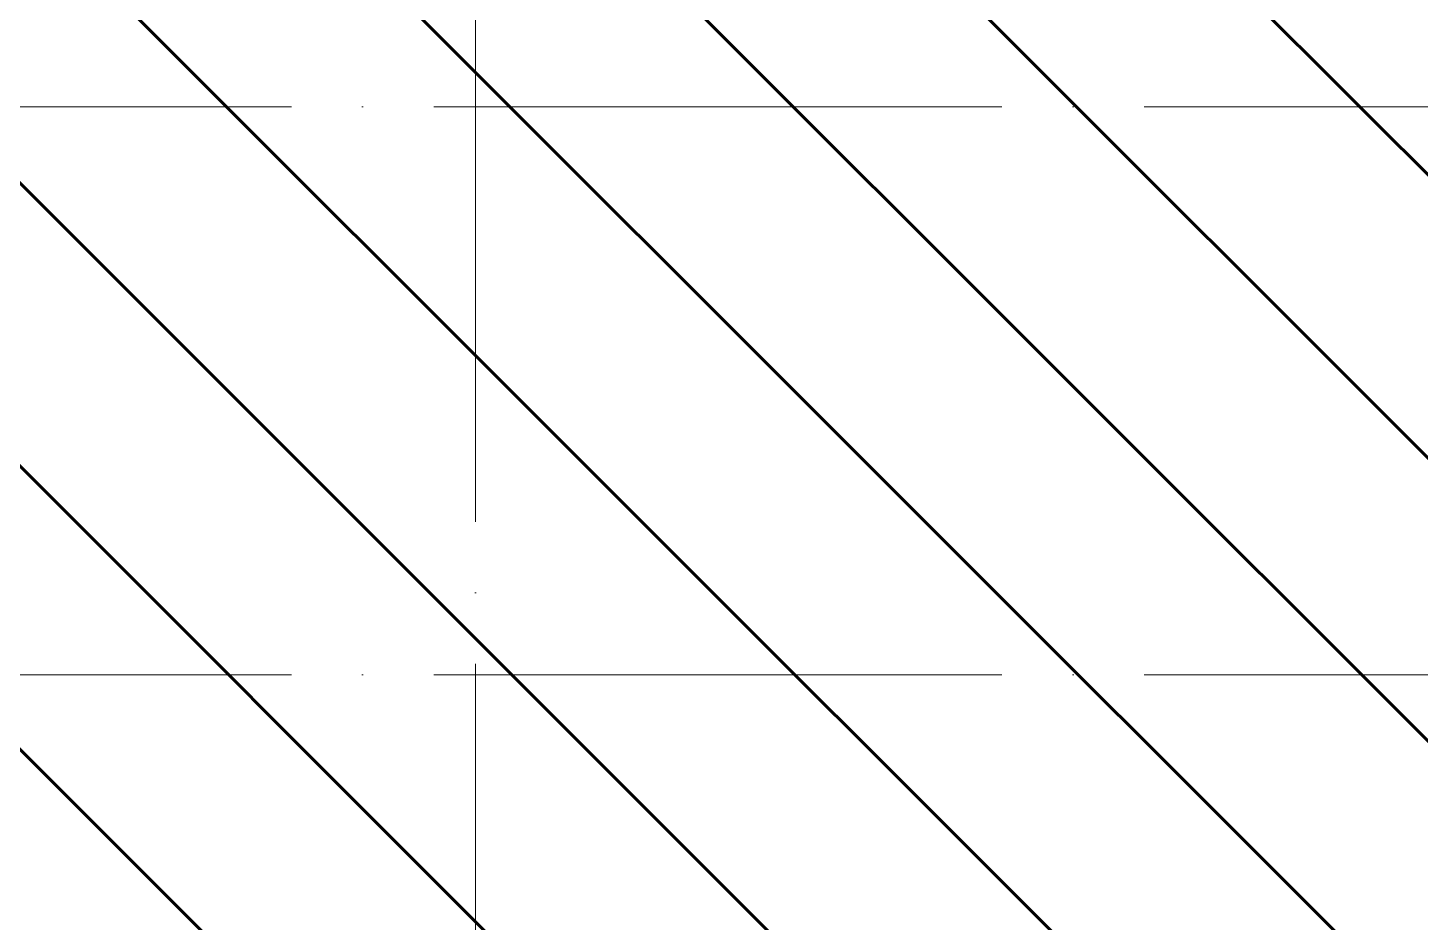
# Model space of a CAD drawing. Header units: millimetres. Extents: x -68946 to 288321, y -402657 to 324925.
# Drawn here: x 98313 to 103213, y 42654 to 45803 of the extents above; entities that cross this region are included whole.
import ezdxf

# ---------------------------------------------------------------- set-up
doc = ezdxf.new("R2010")
doc.units = ezdxf.units.MM
doc.linetypes.add('ADSK_Линия сетки', pattern=[2500, 2000, -250, 0, -250])
doc.layers.add('3.4) ПТ-2.16    4 вып', color=114, linetype='Continuous', lineweight=60)
doc.layers.add('S-GRID-____-OTLN', color=250, linetype='Continuous', lineweight=9)

msp = doc.modelspace()

# ---------------------------------------------------------------- hatches: boundary and pattern name
at = {"layer": '3.4) ПТ-2.16    4 вып'}
h = msp.add_hatch(dxfattribs=at)
h.set_pattern_fill('ANSI31', color=256, scale=222, angle=90)
h.paths.add_polyline_path([(105437.8919, 58775), (100137.8919, 58775), (100137.8919, 58275), (99637.8919, 58275), (99637.8919, 58775), (94337.8919, 58775), (94337.8919, 58275), (94037.9138, 58275), (94037.9138, 57375), (91337.8919, 57375), (91337.8919, 56475), (90087.8919, 56475), (90087.8919, 40174.9994), (105437.8919, 40174.9994), (105437.8919, 48044.9994), (108107.9138, 48044.9994), (108107.9138, 49287.2007), (105437.8919, 49287.2007)])
h.paths.add_polyline_path([(97637.8919, 51874.9994), (98037.8919, 51874.9994), (98037.8919, 51474.9994), (97637.8919, 51474.9994)], flags=16)
h.paths.add_polyline_path([(97637.8919, 45724.9994), (98037.8919, 45724.9994), (98037.8919, 45324.9994), (97637.8919, 45324.9994)], flags=16)

# ---------------------------------------------------------------- linework, layer by layer
at = {"layer": 'S-GRID-____-OTLN', "color": 18, "linetype": 'ADSK_Линия сетки', "true_color": 0x000000}
for p, q in [((99887.9138, 61063.6538), (99887.9138, -2919.5356)), ((77240.3519, 45525), (168626.8279, 45525)), ((77240.3519, 43525), (168626.8279, 43525))]:
    msp.add_line(p, q, dxfattribs=at)

doc.saveas('drawing.dxf')
